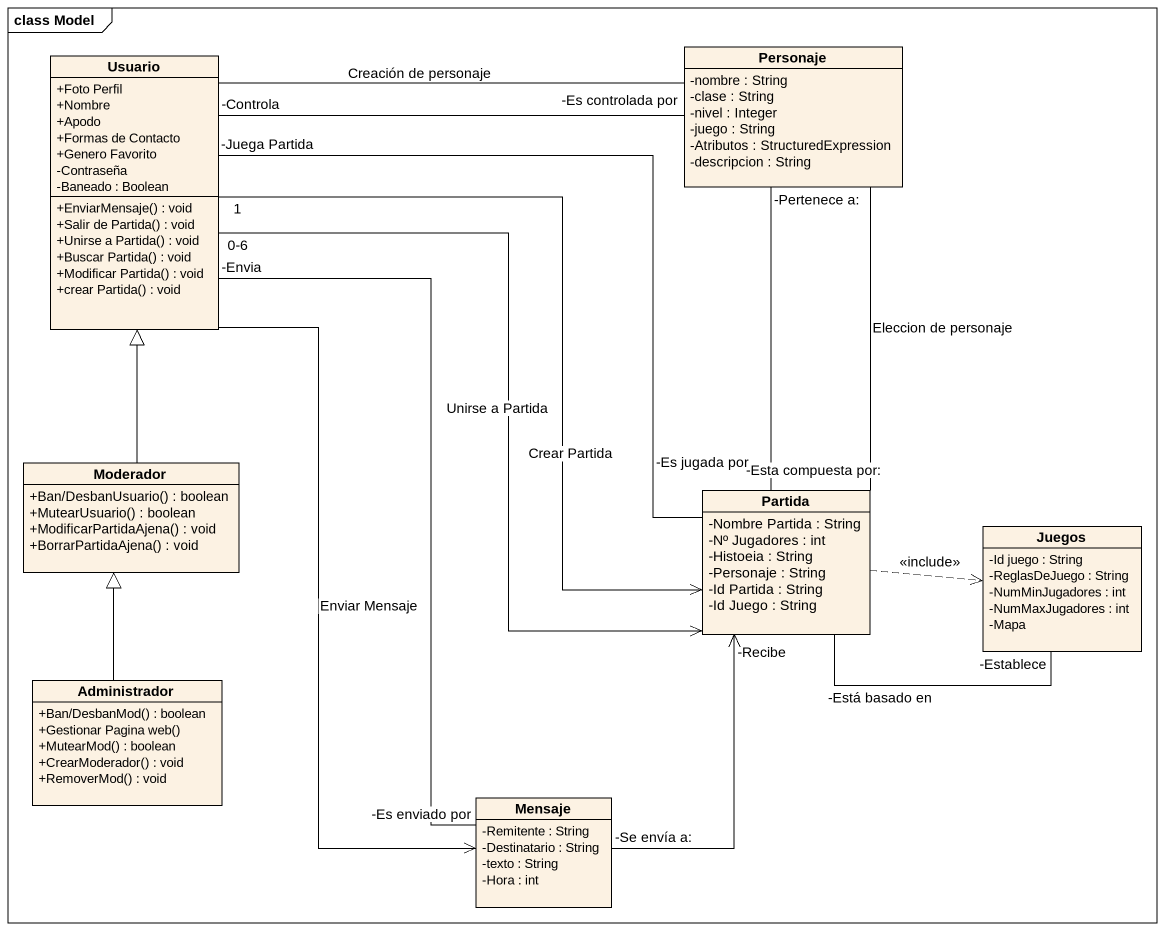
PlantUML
@startuml
mainframe class Model
hide circle
hide empty members
skinparam classAttributeIconSize 0
class Usuario {
  +Foto Perfil
  +Nombre
  +Apodo
  +Formas de Contacto
  +Genero Favorito
  -Contraseña
  -Baneado : Boolean
  +EnviarMensaje() : void
  +Salir de Partida() : void
  +Unirse a Partida() : void
  +Buscar Partida() : void
  +Modificar Partida() : void
  +crear Partida() : void
}
class Personaje {
  -nombre : String
  -clase : String
  -nivel : Integer
  -juego : String
  -Atributos : StructuredExpression
  -descripcion : String
}
class Moderador {
  +Ban/DesbanUsuario() : boolean
  +MutearUsuario() : boolean
  +ModificarPartidaAjena() : void
  +BorrarPartidaAjena() : void
}
class Partida {
  -Nombre Partida : String
  -Nº Jugadores : int
  -Histoeia : String
  -Personaje : String
  -Id Partida : String
  -Id Juego : String
}
class Juegos {
  -Id juego : String
  -ReglasDeJuego : String
  -NumMinJugadores : int
  -NumMaxJugadores : int
  -Mapa
}
class Administrador {
  +Ban/DesbanMod() : boolean
  +Gestionar Pagina web()
  +MutearMod() : boolean
  +CrearModerador() : void
  +RemoverMod() : void
}
class Mensaje {
  -Remitente : String
  -Destinatario : String
  -texto : String
  -Hora : int
}
Usuario -right- Personaje : Creación de personaje
Usuario "-Controla" -right- "-Es controlada por" Personaje
Usuario "0-6" -right-> Partida : Unirse a Partida
Usuario "1" -right-> Partida : Crear Partida
Usuario "-Juega Partida" -right- "-Es jugada por" Partida
Usuario --> Mensaje : Enviar Mensaje
Usuario "-Envia" -- "-Es enviado por" Mensaje
Personaje -- Partida : Eleccion de personaje
Personaje "-Pertenece a:" -- "-Esta compuesta por:" Partida
Moderador -up-|> Usuario
Partida .right.> Juegos : <<include>>
Partida "-Está basado en" -right- "-Establece" Juegos
Administrador -up-|> Moderador
Mensaje "-Se envía a:" -up-> "-Recibe" Partida
@enduml
